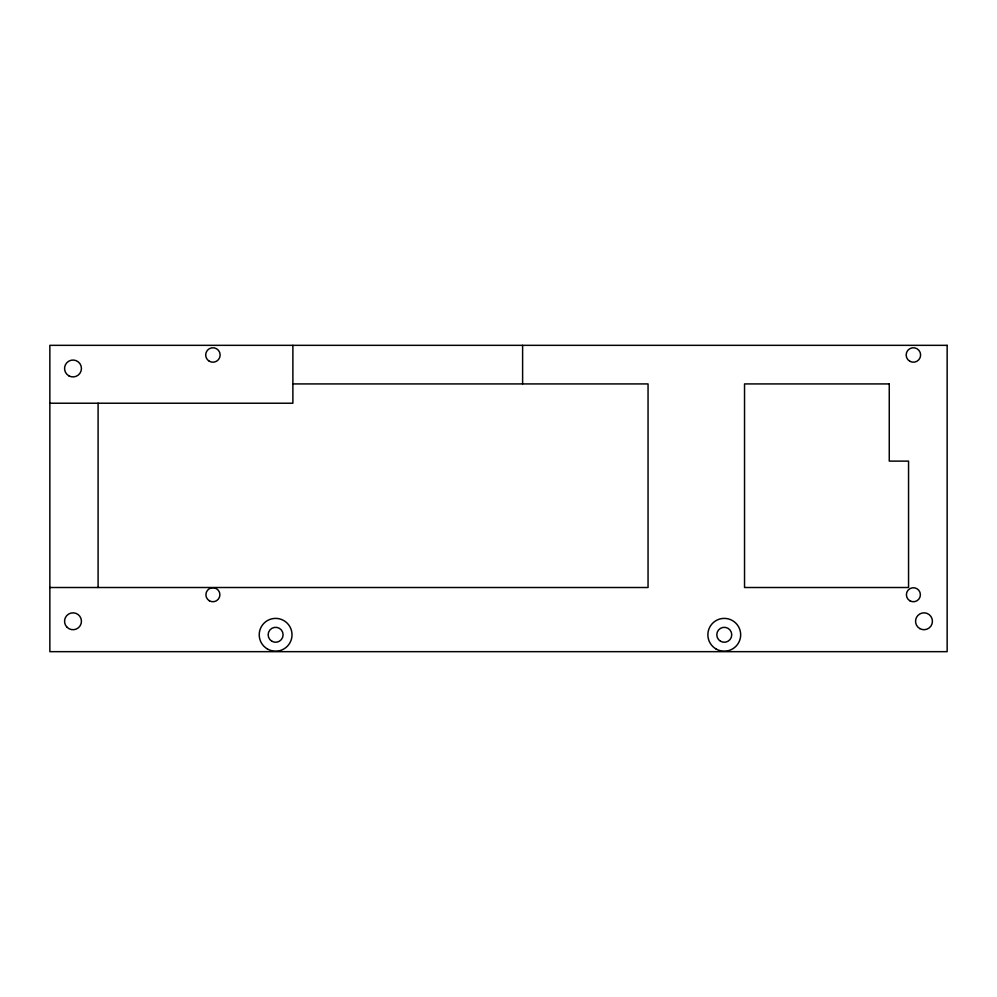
<?xml version="1.0" encoding="UTF-8"?>
<svg xmlns="http://www.w3.org/2000/svg" width="997" height="997" viewBox="0 0 997 997"><rect width="100%" height="100%" fill="white"/><g stroke="black" fill="none" stroke-linecap="round" stroke-linejoin="round"><path stroke-width="1.5" d="M292.881 383.92L648.05 383.92L648.05 587.507L49.85 587.507M49.85 403.224L292.881 403.224L292.881 345.336M522.615 345.336L522.615 383.92M98.092 403.224L98.092 587.507M947.15 345.336L49.85 345.336L49.85 651.664L947.15 651.664L947.15 345.336M889.262 383.92L744.535 383.92L744.535 587.507L908.554 587.507L908.554 461.113L889.262 461.113L889.262 383.92M68.781 375.794A8.437 8.437 0 0 0 81.442 368.491A8.437 8.437 0 0 0 68.781 361.176A8.437 8.437 0 0 0 68.781 375.794M67.036 627.25A8.437 8.437 0 0 0 81.156 623.461A8.437 8.437 0 0 0 70.824 613.118A8.437 8.437 0 0 0 67.036 627.25M919.77 628.584A8.437 8.437 0 0 0 932.432 621.281A8.437 8.437 0 0 0 919.77 613.965A8.437 8.437 0 0 0 919.77 628.584M209.295 361.25A7.241 7.241 0 0 0 220.15 354.982A7.241 7.241 0 0 0 209.295 348.713A7.241 7.241 0 0 0 209.295 361.25M909.763 361.25A7.241 7.241 0 0 0 920.617 354.982A7.241 7.241 0 0 0 909.763 348.713A7.241 7.241 0 0 0 909.763 361.25M267.42 648.985A16.401 16.401 0 0 0 292.021 634.777A16.401 16.401 0 0 0 267.42 620.583A16.401 16.401 0 0 0 267.42 648.985M716.07 648.985A16.401 16.401 0 0 0 740.671 634.777A16.401 16.401 0 0 0 716.07 620.583A16.401 16.401 0 0 0 716.07 648.985M209.407 600.805A6.991 6.991 0 0 0 219.901 594.748A6.991 6.991 0 0 0 209.407 588.679A6.991 6.991 0 0 0 209.407 600.805M909.9 600.805A6.991 6.991 0 0 0 920.393 594.748A6.991 6.991 0 0 0 909.9 588.679A6.991 6.991 0 0 0 909.9 600.805M271.882 641.258A7.478 7.478 0 0 0 283.098 634.777A7.478 7.478 0 0 0 271.882 628.309A7.478 7.478 0 0 0 271.882 641.258M720.532 641.258A7.478 7.478 0 0 0 731.748 634.777A7.478 7.478 0 0 0 720.532 628.309A7.478 7.478 0 0 0 720.532 641.258"/></g></svg>
